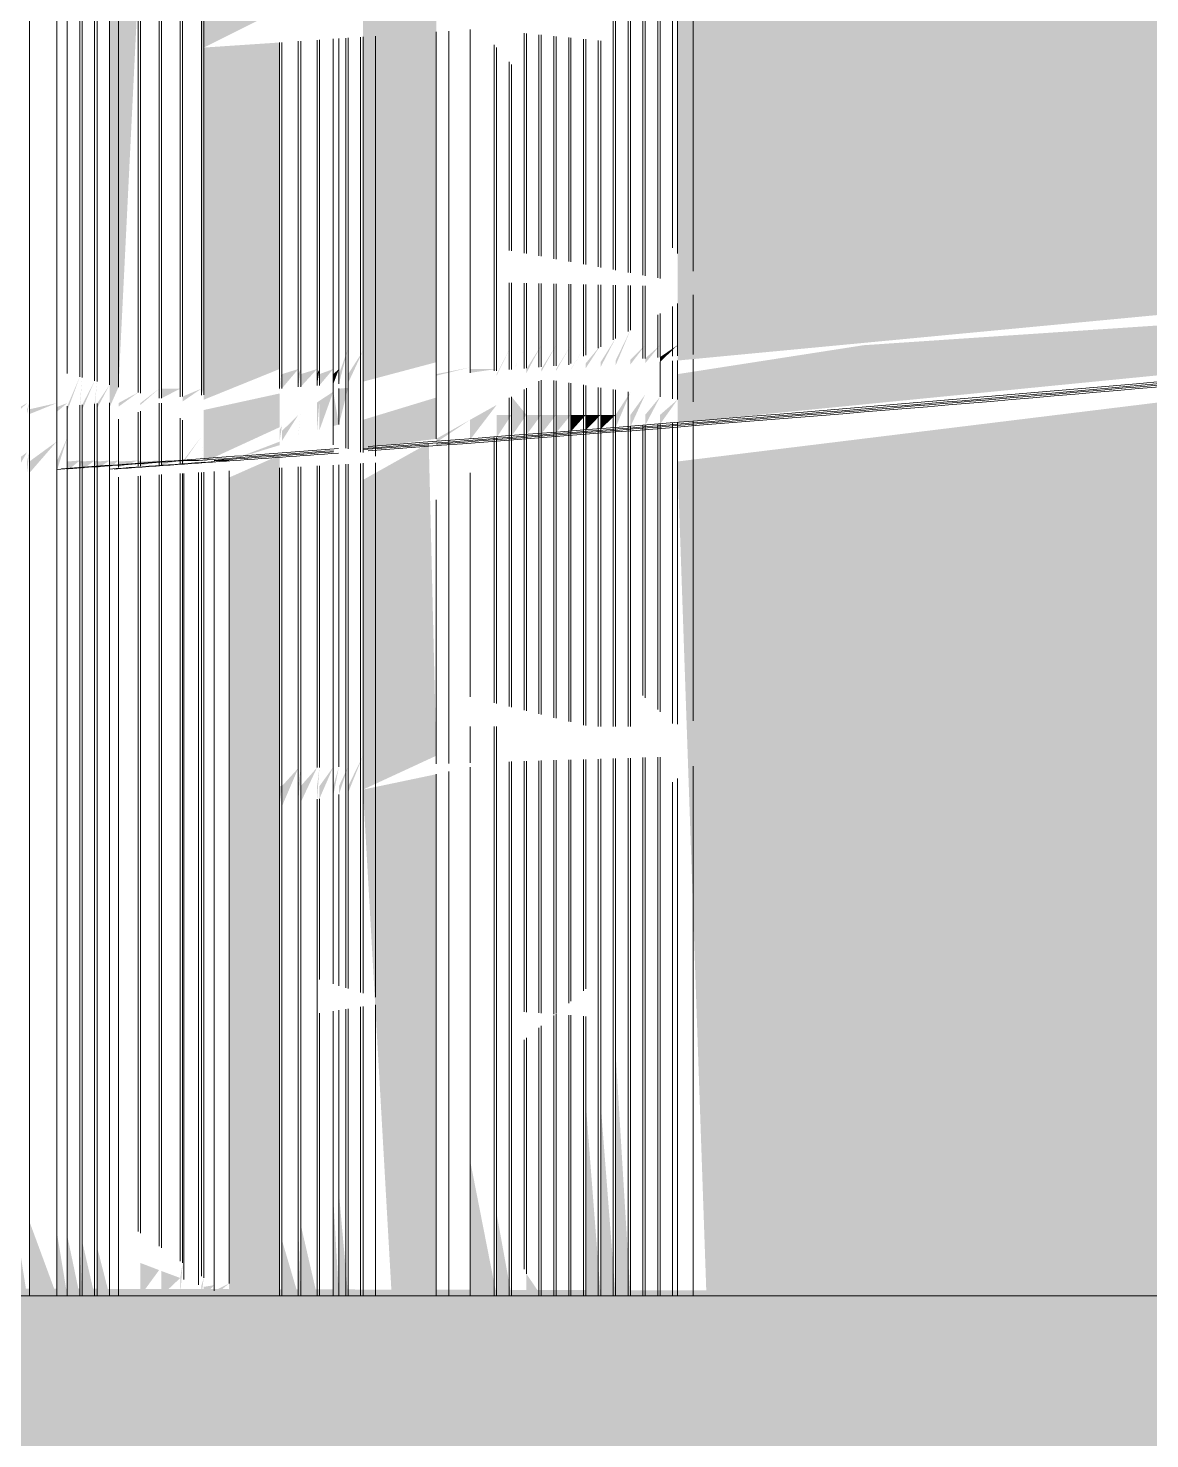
# Model space of a CAD drawing. Header units: millimetres. Extents: x 855 to 48623, y -2192 to 8255.
# Drawn here: x 25075.9 to 25085.4, y 4962.7 to 4974.65 of the extents above; entities that cross this region are included whole.
import ezdxf

# ---------------------------------------------------------------- set-up
doc = ezdxf.new("R2010")
doc.units = ezdxf.units.MM
doc.layers.add('I-FURN-11', color=7, linetype='Continuous', lineweight=9, true_color=0xe7e6e1, transparency=0.7)
doc.layers.add('I-FURN-12', color=7, linetype='Continuous', lineweight=9, true_color=0xf7f7f7, transparency=0.7)
for name, color, linetype, lineweight, true_color in [('I-FURN-17', 7, 'Continuous', 9, 0xe6e6e4), ('I-FURN-18', 7, 'Continuous', 9, 0xeae9e6), ('I-FURN-19', 7, 'Continuous', 9, 0xededeb), ('I-FURN-20', 7, 'Continuous', 9, 0xebeae7), ('I-FURN-21', 7, 'Continuous', 9, 0xebebea), ('I-FURN-22', 7, 'Continuous', 9, 0xe9e9e7), ('I-FURN-24', 7, 'Continuous', 9, 0xe4e3e1), ('I-FURN-38', 7, 'Continuous', 9, 0xdededc), ('I-FURN-39', 7, 'Continuous', 9, 0xe8e8e6), ('I-FURN-4', 7, 'Continuous', 9, 0xacacac), ('I-FURN-40', 7, 'Continuous', 9, 0xe9e8e6), ('I-FURN-45', 7, 'Continuous', 9, 0xe0e0df), ('I-FURN-46', 7, 'Continuous', 9, 0xe6e5e3), ('I-FURN-47', 7, 'Continuous', 9, 0xe7e6e4), ('I-FURN-48', 7, 'Continuous', 9, 0xdcdcdc), ('I-FURN-50', 7, 'Continuous', 9, 0xe1e1e0), ('I-FURN-51', 7, 'Continuous', 9, 0xd8d8d7), ('I-FURN-54', 7, 'Continuous', 9, 0xe8e8e4), ('I-FURN-56', 7, 'Continuous', 9, 0xe8e8e5), ('I-FURN-57', 7, 'Continuous', 9, 0xe7e6e3), ('I-FURN-58', 7, 'Continuous', 9, 0xe2e1df), ('I-FURN-59', 7, 'Continuous', 9, 0xe2e2e0), ('I-FURN-60', 7, 'Continuous', 9, 0xdcdcda), ('I-FURN-63', 7, 'Continuous', 9, 0xe7e7e4), ('I-FURN-64', 7, 'Continuous', 9, 0xe9e8e8), ('I-FURN-65', 7, 'Continuous', 9, 0xeaeae8), ('I-FURN-66', 7, 'Continuous', 9, 0xe9e9e8), ('I-FURN-68', 7, 'Continuous', 9, 0xe6e6e6), ('I-FURN-69', 7, 'Continuous', 9, 0xe7e7e6), ('I-FURN-71', 7, 'Continuous', 9, 0xe9e8e5), ('I-FURN-76', 7, 'Continuous', 9, 0xe5e4e1), ('I-FURN-84', 7, 'Continuous', 9, 0xededea), ('I-FURN-85', 7, 'Continuous', 9, 0xedecea), ('I-FURN-9', 7, 'Continuous', 9, 0xd1d1d1), ('I-FURN-99', 7, 'Continuous', 9, 0xececeb)]:
    doc.layers.add(name, color=color, linetype=linetype, lineweight=lineweight, true_color=true_color)

# ---------------------------------------------------------------- blocks, each defined once
blk = doc.blocks.new('iMac_G5_Computer_17quot_Screen_Model_4681 - iMac_G5_Computer_17quot_Screen_Model_4681-26238357-Развертка 2_03-2')
at = {"layer": 'I-FURN-11'}
h = blk.add_hatch(color=256, dxfattribs=at)
h.paths.add_polyline_path([(5046.769, 4963.912), (5046.769, 4971.031), (5046.342, 4970.842), (5046.342, 4963.912)])
h.paths.add_polyline_path([(5046.127, 4963.912), (5046.216, 4964.001), (5046.127, 4963.987)])
h.paths.add_polyline_path([(5046.789, 4963.912), (5046.928, 4963.912), (5046.789, 4964.385)])
h.paths.add_polyline_path([(5046.948, 4971.61), (5047.087, 4971.761), (5046.948, 4971.718)])
h.paths.add_polyline_path([(5047.087, 4975.4), (5047.107, 4975.4), (5047.087, 4975.759)])
h = blk.add_hatch(color=256, dxfattribs=at)
h.paths.add_polyline_path([(5031.107, 4970.142), (5035.388, 4970.614), (5044.524, 4971.473), (5044.524, 4975.4), (5031.107, 4975.137), (5031.107, 4970.301)])
h.paths.add_polyline_path([(5045.097, 4970.908), (5045.203, 4970.986), (5045.097, 4970.978)])
h.paths.add_polyline_path([(5045.223, 4970.916), (5045.329, 4970.986), (5045.223, 4970.978)])
h.paths.add_polyline_path([(5044.63, 4971.378), (5044.65, 4971.473), (5044.63, 4971.419)])
h.paths.add_polyline_path([(5044.882, 4971.398), (5044.971, 4971.473), (5044.882, 4971.439)])
h.paths.add_polyline_path([(5045.077, 4971.415), (5045.097, 4971.689), (5045.077, 4971.456)])
h.paths.add_polyline_path([(5045.203, 4971.425), (5045.223, 4971.656), (5045.203, 4971.466)])
h.paths.add_polyline_path([(5045.329, 4971.435), (5045.405, 4971.607), (5045.591, 4975.38), (5045.749, 4975.086), (5045.948, 4975.36), (5045.329, 4975.373), (5045.329, 4971.473)])
h.paths.add_polyline_path([(5046.789, 4971.597), (5046.928, 4971.761), (5046.789, 4971.718)])
for points in [[(5046.107, 4971.541), (5046.127, 4971.595), (5046.127, 4974.484), (5046.769, 4974.804), (5046.769, 4975.4), (5046.107, 4975.192), (5046.107, 4971.595)], [(5047.476, 4971.654), (5048.097, 4971.819), (5048.097, 4975.4), (5047.476, 4975.277), (5047.476, 4971.718)], [(5046.127, 4971.501), (5046.769, 4971.761), (5046.769, 4974.527), (5046.127, 4974.484), (5046.127, 4971.542)], [(5050.14, 4971.306), (5060.514, 4972.33), (5060.514, 4972.553), (5051.717, 4971.963), (5050.14, 4971.718), (5050.14, 4971.373)], [(5049.615, 4971.79), (5049.741, 4972.091), (5049.615, 4971.831)], [(5048.608, 4971.706), (5048.734, 4971.963), (5048.608, 4971.718)], [(5048.734, 4971.717), (5048.86, 4971.963), (5048.734, 4971.718)], [(5048.86, 4971.727), (5048.986, 4971.963), (5048.86, 4971.761)], [(5048.986, 4971.738), (5049.112, 4971.963), (5048.986, 4971.761)], [(5049.112, 4971.748), (5049.237, 4971.963), (5049.112, 4971.761)], [(5049.237, 4971.758), (5049.363, 4971.963), (5049.237, 4971.761)], [(5049.363, 4971.769), (5049.489, 4971.963), (5049.363, 4971.81)], [(5049.489, 4971.779), (5049.615, 4972.021), (5049.489, 4971.82)], [(5049.741, 4971.8), (5049.866, 4971.963), (5049.741, 4971.841)], [(5049.866, 4971.81), (5049.992, 4971.963), (5049.866, 4971.851)], [(5049.992, 4971.821), (5050.14, 4971.963), (5049.992, 4971.862)], [(5047.272, 4971.637), (5047.35, 4971.935), (5047.272, 4971.718)], [(5047.35, 4971.643), (5047.476, 4971.915), (5047.35, 4971.718)], [(5046.769, 4971.554), (5046.789, 4971.761), (5046.769, 4971.595)], [(5047.087, 4971.622), (5047.107, 4971.761), (5047.087, 4971.718)], [(5047.224, 4971.633), (5047.272, 4971.761), (5047.224, 4971.718)], [(5048.097, 4971.705), (5048.383, 4971.775), (5048.097, 4971.718)], [(5048.383, 4971.729), (5048.608, 4971.761), (5048.383, 4971.761)], [(5045.948, 4971.486), (5046.107, 4971.595), (5045.948, 4971.528)], [(5047.107, 4971.244), (5047.224, 4971.569), (5047.107, 4971.492)], [(5047.224, 4971.278), (5047.272, 4971.292), (5047.224, 4971.569)], [(5048.734, 4971.191), (5048.86, 4971.373), (5048.734, 4971.527)], [(5049.615, 4971.263), (5049.741, 4971.564), (5049.615, 4971.373)], [(5049.741, 4971.273), (5049.866, 4971.545), (5049.741, 4971.373)], [(5049.866, 4971.284), (5049.992, 4971.525), (5049.866, 4971.373)], [(5049.992, 4971.294), (5050.14, 4971.502), (5049.992, 4971.373)], [(5048.383, 4971.163), (5048.608, 4971.457), (5048.383, 4971.331)], [(5048.608, 4971.181), (5048.734, 4971.373), (5048.608, 4971.373)], [(5048.86, 4971.202), (5048.986, 4971.373), (5048.86, 4971.373)], [(5048.986, 4971.212), (5049.112, 4971.373), (5048.986, 4971.373)], [(5049.112, 4971.222), (5049.237, 4971.373), (5049.112, 4971.373)], [(5049.237, 4971.232), (5049.363, 4971.373), (5049.237, 4971.373)], [(5049.363, 4971.243), (5049.489, 4971.373), (5049.363, 4971.373)], [(5049.489, 4971.253), (5049.615, 4971.373), (5049.489, 4971.373)], [(5046.107, 4970.972), (5046.127, 4971.172), (5046.107, 4970.978)], [(5046.948, 4968.089), (5047.087, 4968.386), (5046.948, 4968.228)], [(5047.107, 4968.122), (5047.224, 4968.39), (5047.107, 4968.228)], [(5049.615, 4963.912), (5049.741, 4963.912), (5049.615, 4965.975)], [(5049.363, 4963.912), (5049.489, 4963.912), (5049.363, 4965.536)], [(5049.489, 4963.912), (5049.615, 4963.912), (5049.489, 4965.536)], [(5048.383, 4963.912), (5048.608, 4963.912), (5048.383, 4965.058)], [(5047.224, 4963.912), (5047.272, 4963.912), (5047.224, 4964.744)], [(5048.608, 4963.912), (5048.734, 4963.912), (5048.608, 4964.604)], [(5046.928, 4963.912), (5046.948, 4963.912), (5046.928, 4964.5)], [(5045.769, 4963.912), (5045.928, 4964.062), (5045.769, 4964.121)], [(5048.86, 4963.912), (5048.986, 4963.912), (5048.86, 4964.097)]]:
    blk.add_hatch(color=256, dxfattribs=at).paths.add_polyline_path(points)
h = blk.add_hatch(color=256, dxfattribs=at)
h.paths.add_polyline_path([(5065.491, 4963.912), (5065.511, 4963.912), (5065.491, 4964.777)])
h.paths.add_polyline_path([(5050.14, 4971.833), (5062.299, 4972.986), (5058.412, 4974.82), (5057.436, 4975.121), (5051.154, 4975.4), (5050.14, 4975.132), (5050.14, 4971.874)])
h = blk.add_hatch(color=256, dxfattribs=at)
h.paths.add_polyline_path([(5064.61, 4963.912), (5064.63, 4963.912), (5064.61, 4964.413)])
h.paths.add_polyline_path([(5063.241, 4963.912), (5063.398, 4963.912), (5063.236, 4972.213), (5062.299, 4972.614), (5060.514, 4972.33), (5060.074, 4972.198), (5050.14, 4970.978), (5050.385, 4963.912), (5063.236, 4963.912)])
h.paths.add_polyline_path([(5063.882, 4963.912), (5064.097, 4963.912), (5063.882, 4964.777)])
h.paths.add_polyline_path([(5065.113, 4963.912), (5065.133, 4963.981), (5065.113, 4963.997)])
h = blk.add_hatch(color=256, dxfattribs=at)
h.paths.add_polyline_path([(5041.903, 4963.912), (5042.023, 4963.912), (5041.903, 4970.708), (5044.524, 4971.018), (5044.295, 4971.35), (5031.107, 4970.031), (5031.107, 4963.912), (5037.452, 4963.912)])
h.paths.add_polyline_path([(5044.63, 4970.879), (5044.65, 4971.063), (5044.63, 4970.978)])
h.paths.add_polyline_path([(5044.882, 4970.895), (5044.971, 4971.18), (5044.882, 4970.978)])
h.paths.add_polyline_path([(5045.077, 4970.907), (5045.097, 4970.986), (5045.077, 4970.978)])
h.paths.add_polyline_path([(5045.203, 4970.915), (5045.223, 4970.986), (5045.203, 4970.978)])
h.paths.add_polyline_path([(5045.329, 4970.923), (5045.405, 4970.986), (5045.329, 4970.978)])
h.paths.add_polyline_path([(5045.571, 4970.938), (5045.591, 4970.986), (5045.571, 4970.978)])
h.paths.add_polyline_path([(5045.749, 4970.949), (5045.769, 4970.986), (5045.749, 4970.978)])
h.paths.add_polyline_path([(5046.928, 4971.609), (5046.948, 4971.761), (5046.928, 4971.718)])
h = blk.add_hatch(color=256, dxfattribs=at)
h.paths.add_polyline_path([(5047.224, 4968.147), (5047.272, 4968.392), (5047.224, 4968.228)])
h.paths.add_polyline_path([(5047.107, 4971.623), (5047.224, 4971.761), (5047.107, 4971.718)])
h = blk.add_hatch(color=256, dxfattribs=at)
h.paths.add_polyline_path([(5044.524, 4971.369), (5044.63, 4971.473), (5044.524, 4971.41)])
h.paths.add_polyline_path([(5044.65, 4971.379), (5044.882, 4971.473), (5044.65, 4971.42)])
h.paths.add_polyline_path([(5044.971, 4971.406), (5045.077, 4971.695), (5044.971, 4971.447)])
h.paths.add_polyline_path([(5045.097, 4971.416), (5045.203, 4971.661), (5045.097, 4971.457)])
h.paths.add_polyline_path([(5045.223, 4971.427), (5045.329, 4971.627), (5045.223, 4971.468)])
h.paths.add_polyline_path([(5045.405, 4971.442), (5045.571, 4971.563), (5045.405, 4971.473)])
h.paths.add_polyline_path([(5045.591, 4971.457), (5045.749, 4971.595), (5045.591, 4971.473)])
h.paths.add_polyline_path([(5045.769, 4971.513), (5045.928, 4971.595), (5045.769, 4971.595)])
h = blk.add_hatch(color=256, dxfattribs=at)
h.paths.add_polyline_path([(5045.948, 4970.962), (5046.107, 4971.19), (5045.948, 4970.978)])
h.paths.add_polyline_path([(5046.127, 4970.973), (5046.769, 4971.268), (5046.769, 4971.554), (5046.127, 4971.414), (5046.127, 4970.978)])
h = blk.add_hatch(color=256, dxfattribs=at)
h.paths.add_polyline_path([(5047.087, 4968.118), (5047.107, 4968.386), (5047.087, 4968.228)])
h.paths.add_polyline_path([(5047.087, 4971.238), (5047.107, 4971.492), (5047.087, 4971.478)])
h = blk.add_hatch(color=256, dxfattribs=at)
h.paths.add_polyline_path([(5042.023, 4963.912), (5044.524, 4963.912), (5044.295, 4970.858), (5041.755, 4970.409), (5042.003, 4965.536)])
h.paths.add_polyline_path([(5045.077, 4963.912), (5045.097, 4963.912), (5045.077, 4964.381)])
h.paths.add_polyline_path([(5044.882, 4963.912), (5044.971, 4963.912), (5044.882, 4964.455)])
h.paths.add_polyline_path([(5045.928, 4970.96), (5045.948, 4970.986), (5045.928, 4970.978)])
h.paths.add_polyline_path([(5046.789, 4971.152), (5046.928, 4971.373), (5046.789, 4971.236)])
h = blk.add_hatch(color=256, dxfattribs=at)
h.paths.add_polyline_path([(5046.928, 4968.085), (5046.948, 4968.382), (5046.928, 4968.228)])
h.paths.add_polyline_path([(5046.928, 4971.192), (5046.948, 4971.387), (5046.928, 4971.199)])
h = blk.add_hatch(color=256, dxfattribs=at)
h.paths.add_polyline_path([(5046.769, 4971.116), (5046.769, 4971.146), (5046.388, 4971)])
h.paths.add_polyline_path([(5046.769, 4968.052), (5046.789, 4968.228), (5046.769, 4968.228)])
h.paths.add_polyline_path([(5046.769, 4971.146), (5046.789, 4971.282), (5046.769, 4971.242)])
h = blk.add_hatch(color=256, dxfattribs=at)
h.paths.add_polyline_path([(5046.789, 4968.056), (5046.928, 4968.381), (5046.789, 4968.228)])
h.paths.add_polyline_path([(5044.524, 4970.872), (5044.63, 4971.056), (5044.524, 4970.978)])
h.paths.add_polyline_path([(5044.65, 4970.88), (5044.882, 4971.147), (5044.65, 4970.978)])
h.paths.add_polyline_path([(5044.971, 4970.9), (5045.077, 4970.986), (5044.971, 4970.978)])
h.paths.add_polyline_path([(5045.405, 4970.928), (5045.571, 4970.986), (5045.405, 4970.978)])
h.paths.add_polyline_path([(5045.591, 4970.939), (5045.749, 4970.986), (5045.591, 4970.978)])
h.paths.add_polyline_path([(5045.769, 4970.95), (5045.928, 4970.986), (5045.769, 4970.978)])
h = blk.add_hatch(color=256, dxfattribs=at)
h.paths.add_polyline_path([(5045.223, 4963.912), (5045.329, 4963.912), (5045.223, 4964.327)])
h.paths.add_polyline_path([(5045.591, 4963.912), (5045.749, 4964.129), (5045.591, 4964.189)])
h.paths.add_polyline_path([(5044.971, 4963.912), (5045.077, 4963.912), (5044.971, 4964.421)])
h.paths.add_polyline_path([(5044.524, 4963.912), (5044.63, 4963.912), (5044.524, 4964.589)])
h.paths.add_polyline_path([(5044.65, 4963.912), (5044.882, 4963.912), (5044.65, 4964.542)])
h.paths.add_polyline_path([(5045.097, 4963.912), (5045.203, 4963.912), (5045.097, 4964.374)])
h = blk.add_hatch(color=256, dxfattribs=at)
h.paths.add_polyline_path([(5046.948, 4963.912), (5047.087, 4963.912), (5046.948, 4964.516)])
h.paths.add_polyline_path([(5046.216, 4963.912), (5046.342, 4964.016), (5046.216, 4963.953)])
h = blk.add_hatch(color=256, dxfattribs=at)
h.paths.add_polyline_path([(5046.107, 4963.912), (5046.127, 4964.064), (5046.107, 4963.995)])
h.paths.add_polyline_path([(5045.928, 4963.912), (5045.948, 4964.19), (5045.928, 4964.062)])
at = {"layer": 'I-FURN-12'}
for points in [[(5047.272, 4971.292), (5047.35, 4971.602), (5047.272, 4971.595)], [(5047.476, 4971.089), (5048.097, 4971.17), (5048.097, 4971.52), (5047.476, 4971.331)], [(5048.097, 4971.14), (5048.383, 4971.331), (5048.097, 4971.17)], [(5047.476, 4968.199), (5048.097, 4968.486), (5048.033, 4971.134), (5047.476, 4970.822), (5047.476, 4968.228)], [(5021.54, 4953.175), (5067.429, 4953.175), (5067.312, 4963.912), (5026.386, 4964.02), (5026.386, 4969.965), (5025.835, 4969.902), (5023.69, 4968.734), (5022.989, 4968.058), (5022.037, 4966.385), (5021.707, 4965.466), (5021.54, 4962.7), (5021.54, 4955.158)], [(5047.35, 4968.173), (5047.476, 4968.486), (5047.35, 4968.228)], [(5047.272, 4968.157), (5047.35, 4968.394), (5047.272, 4968.228)], [(5048.097, 4963.912), (5048.097, 4968.329), (5047.476, 4968.199), (5047.719, 4963.912)], [(5047.272, 4963.912), (5047.35, 4963.912), (5047.272, 4964.784)]]:
    blk.add_hatch(color=256, dxfattribs=at).paths.add_polyline_path(points)
at = {"layer": 'I-FURN-17'}
for p, q in [((5047.107, 4966.59), (5047.107, 4968.122)), ((5046.789, 4963.912), (5046.789, 4968.056)), ((5046.948, 4963.912), (5046.948, 4968.089)), ((5045.948, 4964.19), (5045.948, 4967.881)), ((5046.127, 4964.064), (5046.127, 4967.918)), ((5045.591, 4964.443), (5045.591, 4967.807)), ((5045.769, 4964.317), (5045.769, 4967.844)), ((5047.107, 4963.912), (5047.107, 4966.305)), ((5044.882, 4963.912), (5045.958, 4963.912)), ((5045.077, 4963.912), (5044.971, 4963.912)), ((5045.203, 4963.912), (5045.097, 4963.912)), ((5045.329, 4963.912), (5045.223, 4963.912)), ((5046.216, 4963.912), (5045.329, 4963.912)), ((5045.958, 4963.912), (5046.084, 4963.912)), ((5046.326, 4963.912), (5047.224, 4963.912)), ((5047.224, 4963.912), (5046.326, 4963.912))]:
    blk.add_line(p, q, dxfattribs=at)
at = {"layer": 'I-FURN-18'}
for p, q in [((5049.595, 4972.603), (5049.595, 4975.162)), ((5049.615, 4975.161), (5049.615, 4972.599)), ((5049.721, 4972.579), (5049.721, 4975.155)), ((5049.741, 4975.154), (5049.741, 4972.576)), ((5050.272, 4972.589), (5050.272, 4974.934)), ((5049.847, 4972.556), (5049.847, 4974.865)), ((5049.866, 4974.868), (5049.866, 4972.552)), ((5049.972, 4972.533), (5049.972, 4974.885)), ((5049.992, 4974.888), (5049.992, 4972.529)), ((5050.098, 4972.788), (5050.098, 4974.906)), ((5050.14, 4974.912), (5050.14, 4972.74)), ((5048.84, 4972.743), (5048.84, 4974.605)), ((5048.86, 4974.603), (5048.86, 4972.739)), ((5048.966, 4972.719), (5048.966, 4974.593)), ((5048.986, 4974.591), (5048.986, 4972.716)), ((5049.092, 4972.696), (5049.092, 4974.58)), ((5049.112, 4974.579), (5049.112, 4972.692)), ((5049.218, 4972.673), (5049.218, 4974.568)), ((5049.237, 4974.566), (5049.237, 4972.669)), ((5049.343, 4972.649), (5049.343, 4974.556)), ((5049.363, 4974.554), (5049.363, 4972.646)), ((5049.469, 4972.626), (5049.469, 4974.543)), ((5049.489, 4974.541), (5049.489, 4972.622)), ((5048.84, 4971.767), (5048.84, 4972.489)), ((5048.86, 4972.488), (5048.86, 4971.768)), ((5048.966, 4971.777), (5048.966, 4972.486)), ((5048.986, 4972.486), (5048.986, 4971.779)), ((5049.092, 4971.787), (5049.092, 4972.483)), ((5049.112, 4972.483), (5049.112, 4971.789)), ((5049.218, 4971.798), (5049.218, 4972.481)), ((5049.237, 4972.48), (5049.237, 4971.809)), ((5049.343, 4971.869), (5049.343, 4972.478)), ((5049.363, 4972.477), (5049.363, 4971.88)), ((5049.469, 4971.939), (5049.469, 4972.475)), ((5049.489, 4972.475), (5049.489, 4971.95)), ((5049.595, 4972.009), (5049.595, 4972.472)), ((5049.615, 4972.472), (5049.615, 4972.021)), ((5049.721, 4972.08), (5049.721, 4972.47)), ((5049.741, 4972.469), (5049.741, 4972.091)), ((5049.847, 4971.85), (5049.847, 4972.467)), ((5049.866, 4972.466), (5049.866, 4971.851)), ((5050.14, 4972.315), (5050.14, 4971.874)), ((5050.272, 4971.885), (5050.272, 4972.389)), ((5049.972, 4971.86), (5049.972, 4972.221)), ((5049.992, 4972.232), (5049.992, 4971.862)), ((5050.098, 4971.871), (5050.098, 4972.291)), ((5048.097, 4963.912), (5048.203, 4963.912)), ((5063.236, 4963.912), (5048.097, 4963.912)), ((5048.203, 4963.912), (5063.236, 4963.912))]:
    blk.add_line(p, q, dxfattribs=at)
at = {"layer": 'I-FURN-19'}
for p, q in [((5049.992, 4971.821), (5049.992, 4971.525)), ((5050.098, 4971.509), (5050.098, 4971.83)), ((5050.14, 4971.833), (5050.14, 4971.502)), ((5050.272, 4971.482), (5050.272, 4971.844)), ((5048.84, 4968.871), (5048.84, 4971.587)), ((5048.86, 4971.598), (5048.86, 4968.866)), ((5048.966, 4968.84), (5048.966, 4971.657)), ((5048.986, 4971.668), (5048.986, 4968.835)), ((5049.092, 4968.808), (5049.092, 4971.665)), ((5049.112, 4971.662), (5049.112, 4968.803)), ((5049.218, 4968.777), (5049.218, 4971.645)), ((5049.237, 4971.642), (5049.237, 4968.772)), ((5049.343, 4968.745), (5049.343, 4971.626)), ((5049.363, 4971.623), (5049.363, 4968.741)), ((5049.469, 4968.734), (5049.469, 4971.606)), ((5049.489, 4971.603), (5049.489, 4968.734)), ((5049.595, 4968.734), (5049.595, 4971.587)), ((5049.615, 4971.584), (5049.615, 4968.734)), ((5048.714, 4968.902), (5048.714, 4971.516)), ((5048.734, 4971.527), (5048.734, 4968.897)), ((5049.721, 4968.734), (5049.721, 4971.567)), ((5049.741, 4971.273), (5049.741, 4968.734)), ((5049.847, 4968.996), (5049.847, 4971.282)), ((5049.866, 4971.284), (5049.866, 4968.977)), ((5049.972, 4968.877), (5049.972, 4971.292)), ((5049.992, 4971.294), (5049.992, 4968.858)), ((5050.098, 4968.758), (5050.098, 4971.302)), ((5050.14, 4971.306), (5050.14, 4968.754)), ((5050.272, 4968.782), (5050.272, 4971.317)), ((5048.588, 4968.934), (5048.588, 4971.18)), ((5048.608, 4971.181), (5048.608, 4968.929)), ((5048.588, 4968.431), (5048.588, 4968.734)), ((5048.608, 4968.734), (5048.608, 4968.435)), ((5049.972, 4963.912), (5049.972, 4968.473)), ((5049.992, 4968.474), (5049.992, 4963.912)), ((5048.588, 4963.912), (5048.588, 4968.431)), ((5048.608, 4968.432), (5048.608, 4963.912)), ((5048.714, 4963.912), (5048.714, 4968.435)), ((5048.734, 4968.436), (5048.734, 4963.912)), ((5048.84, 4966.316), (5048.84, 4968.439)), ((5048.86, 4968.44), (5048.86, 4966.315)), ((5048.966, 4966.307), (5048.966, 4968.443)), ((5048.986, 4968.444), (5048.986, 4966.305)), ((5049.092, 4966.298), (5049.092, 4968.447)), ((5049.112, 4968.447), (5049.112, 4966.302)), ((5049.218, 4966.39), (5049.218, 4968.451)), ((5049.237, 4968.451), (5049.237, 4966.406)), ((5049.343, 4966.494), (5049.343, 4968.454)), ((5049.363, 4968.455), (5049.363, 4966.51)), ((5049.469, 4963.912), (5049.469, 4968.458)), ((5049.489, 4968.459), (5049.489, 4963.912)), ((5049.595, 4963.912), (5049.595, 4968.462)), ((5049.615, 4968.463), (5049.615, 4963.912)), ((5049.721, 4963.912), (5049.721, 4968.466)), ((5049.741, 4968.466), (5049.741, 4963.912)), ((5049.847, 4963.912), (5049.847, 4968.47)), ((5049.866, 4968.47), (5049.866, 4963.912)), ((5050.272, 4963.912), (5050.272, 4968.398)), ((5050.098, 4963.912), (5050.098, 4968.261)), ((5050.14, 4968.294), (5050.14, 4963.912)), ((5049.092, 4963.912), (5049.092, 4966.286)), ((5049.112, 4966.296), (5049.112, 4963.912)), ((5049.218, 4963.912), (5049.218, 4966.288)), ((5049.237, 4966.287), (5049.237, 4963.912)), ((5049.343, 4963.912), (5049.343, 4966.279)), ((5049.363, 4966.278), (5049.363, 4963.912)), ((5048.86, 4966.095), (5048.86, 4964.097)), ((5048.966, 4963.912), (5048.966, 4966.182)), ((5048.986, 4966.198), (5048.986, 4963.912)), ((5048.84, 4964.137), (5048.84, 4966.078)), ((5047.476, 4963.912), (5048.097, 4963.912)), ((5047.476, 4963.912), (5048.097, 4963.912)), ((5048.097, 4963.912), (5063.236, 4963.912)), ((5048.383, 4963.912), (5048.588, 4963.912)), ((5063.236, 4963.912), (5048.383, 4963.912)), ((5048.588, 4963.912), (5063.236, 4963.912)), ((5048.608, 4963.912), (5048.714, 4963.912)), ((5063.236, 4963.912), (5048.608, 4963.912)), ((5048.734, 4963.912), (5048.84, 4963.912)), ((5048.86, 4963.912), (5048.966, 4963.912)), ((5063.236, 4963.912), (5048.952, 4963.912)), ((5048.952, 4963.912), (5063.236, 4963.912)), ((5063.236, 4963.912), (5048.952, 4963.912)), ((5048.952, 4963.912), (5063.236, 4963.912)), ((5048.966, 4963.912), (5063.236, 4963.912)), ((5048.986, 4963.912), (5049.092, 4963.912)), ((5063.236, 4963.912), (5048.986, 4963.912)), ((5049.092, 4963.912), (5063.236, 4963.912)), ((5049.112, 4963.912), (5049.218, 4963.912)), ((5063.236, 4963.912), (5049.112, 4963.912)), ((5049.218, 4963.912), (5063.236, 4963.912)), ((5049.237, 4963.912), (5049.343, 4963.912)), ((5063.236, 4963.912), (5049.237, 4963.912)), ((5049.343, 4963.912), (5063.236, 4963.912)), ((5049.363, 4963.912), (5049.469, 4963.912)), ((5063.236, 4963.912), (5049.363, 4963.912)), ((5049.469, 4963.912), (5063.236, 4963.912)), ((5049.489, 4963.912), (5049.595, 4963.912)), ((5063.236, 4963.912), (5049.489, 4963.912)), ((5049.595, 4963.912), (5063.236, 4963.912)), ((5049.615, 4963.912), (5049.721, 4963.912)), ((5063.236, 4963.912), (5049.615, 4963.912)), ((5049.721, 4963.912), (5063.236, 4963.912)), ((5049.741, 4963.912), (5049.847, 4963.912)), ((5063.236, 4963.912), (5049.741, 4963.912)), ((5049.847, 4963.912), (5063.236, 4963.912)), ((5049.866, 4963.912), (5049.972, 4963.912)), ((5063.236, 4963.912), (5049.866, 4963.912)), ((5049.972, 4963.912), (5063.236, 4963.912)), ((5049.992, 4963.912), (5050.098, 4963.912)), ((5063.236, 4963.912), (5049.992, 4963.912)), ((5050.098, 4963.912), (5063.236, 4963.912)), ((5050.14, 4963.912), (5050.272, 4963.912)), ((5063.236, 4963.912), (5050.14, 4963.912)), ((5050.14, 4963.912), (5063.236, 4963.912)), ((5050.272, 4963.912), (5063.236, 4963.912))]:
    blk.add_line(p, q, dxfattribs=at)
at = {"layer": 'I-FURN-20'}
for p, q in [((5046.342, 4963.912), (5046.769, 4963.912)), ((5046.769, 4963.912), (5046.342, 4963.912)), ((5046.342, 4963.912), (5046.769, 4963.912)), ((5046.342, 4963.912), (5046.769, 4963.912))]:
    blk.add_line(p, q, dxfattribs=at)
at = {"layer": 'I-FURN-21'}
for p, q in [((5045.329, 4963.912), (5046.216, 4963.912)), ((5045.571, 4963.912), (5045.405, 4963.912)), ((5045.749, 4963.912), (5045.591, 4963.912)), ((5045.928, 4963.912), (5045.769, 4963.912)), ((5046.107, 4963.912), (5045.948, 4963.912)), ((5046.216, 4963.912), (5046.342, 4963.912)), ((5046.769, 4963.912), (5046.342, 4963.912)), ((5046.342, 4963.912), (5047.224, 4963.912)), ((5046.928, 4963.912), (5046.789, 4963.912)), ((5047.087, 4963.912), (5046.948, 4963.912)), ((5047.272, 4963.912), (5047.107, 4963.912))]:
    blk.add_line(p, q, dxfattribs=at)
at = {"layer": 'I-FURN-22'}
for p, q in [((5046.769, 4963.912), (5046.342, 4963.912)), ((5046.342, 4963.912), (5046.769, 4963.912)), ((5046.769, 4963.912), (5046.342, 4963.912)), ((5046.342, 4963.912), (5046.769, 4963.912))]:
    blk.add_line(p, q, dxfattribs=at)
at = {"layer": 'I-FURN-24'}
for p, q in [((5047.224, 4963.912), (5047.33, 4963.912)), ((5047.33, 4963.912), (5063.236, 4963.912)), ((5063.236, 4963.912), (5047.35, 4963.912))]:
    blk.add_line(p, q, dxfattribs=at)
at = {"layer": 'I-FURN-38'}
for p, q in [((5047.35, 4971.086), (5047.35, 4974.566)), ((5047.272, 4971.637), (5047.272, 4974.561)), ((5047.33, 4974.565), (5047.33, 4971.092)), ((5047.33, 4970.954), (5047.33, 4966.52)), ((5047.35, 4966.514), (5047.35, 4970.955)), ((5047.33, 4966.339), (5047.33, 4963.912)), ((5047.35, 4963.912), (5047.35, 4966.342))]:
    blk.add_line(p, q, dxfattribs=at)
at = {"layer": 'I-FURN-39'}
for p, q in [((5045.769, 4970.95), (5045.769, 4971.473)), ((5045.591, 4970.939), (5045.591, 4971.404)), ((5045.948, 4970.962), (5045.948, 4971.327)), ((5045.749, 4967.84), (5045.749, 4970.865)), ((5045.928, 4967.877), (5045.928, 4970.875)), ((5046.107, 4967.914), (5046.107, 4970.886)), ((5046.342, 4967.963), (5046.342, 4970.899)), ((5046.769, 4968.052), (5046.769, 4970.923)), ((5046.928, 4968.085), (5046.928, 4970.932)), ((5047.087, 4968.386), (5047.087, 4970.941)), ((5045.405, 4967.768), (5045.405, 4970.846)), ((5045.571, 4967.802), (5045.571, 4970.855))]:
    blk.add_line(p, q, dxfattribs=at)
at = {"layer": 'I-FURN-40'}
for p, q in [((5047.476, 4963.912), (5063.236, 4963.912)), ((5048.097, 4963.912), (5047.476, 4963.912)), ((5063.236, 4963.912), (5048.097, 4963.912))]:
    blk.add_line(p, q, dxfattribs=at)
at = {"layer": 'I-FURN-45'}
for p, q in [((5045.958, 4967.883), (5045.958, 4964.05)), ((5046.084, 4967.909), (5046.084, 4964.003)), ((5046.216, 4967.937), (5046.216, 4963.953)), ((5044.971, 4967.678), (5044.971, 4963.912)), ((5045.077, 4963.912), (5045.077, 4967.7)), ((5045.203, 4967.726), (5045.203, 4963.912)), ((5045.329, 4967.752), (5045.329, 4963.912)), ((5028.205, 4963.912), (5063.504, 4963.912)), ((5044.882, 4963.912), (5044.65, 4963.912)), ((5047.224, 4963.912), (5044.882, 4963.912)), ((5063.524, 4963.912), (5047.224, 4963.912))]:
    blk.add_line(p, q, dxfattribs=at)
at = {"layer": 'I-FURN-46'}
for p, q in [((5047.35, 4963.912), (5047.456, 4963.912)), ((5047.456, 4963.912), (5063.236, 4963.912)), ((5063.236, 4963.912), (5047.476, 4963.912))]:
    blk.add_line(p, q, dxfattribs=at)
at = {"layer": 'I-FURN-47'}
for p, q in [((5048.097, 4963.912), (5048.097, 4968.329)), ((5047.476, 4963.912), (5047.582, 4963.912)), ((5063.236, 4963.912), (5047.476, 4963.912)), ((5047.582, 4963.912), (5063.236, 4963.912))]:
    blk.add_line(p, q, dxfattribs=at)
at = {"layer": 'I-FURN-48'}
blk.add_line((5063.398, 4963.912), (5028.099, 4963.912), dxfattribs=at)
at = {"layer": 'I-FURN-50'}
for p, q in [((5045.203, 4971.466), (5045.203, 4967.726)), ((5045.329, 4971.476), (5045.329, 4967.752)), ((5044.971, 4971.447), (5044.971, 4967.678)), ((5045.077, 4967.7), (5045.077, 4971.456)), ((5046.084, 4970.986), (5045.958, 4970.986)), ((5045.958, 4970.877), (5045.958, 4967.883)), ((5046.084, 4970.884), (5046.084, 4967.909)), ((5046.216, 4970.892), (5046.216, 4967.937))]:
    blk.add_line(p, q, dxfattribs=at)
for centre, start_param, end_param in [((5009.806, 5473.768), 3.211237, 3.213376), ((5010.239, 5473.768), 3.211343, 3.215118), ((5009.931, 5473.768), 3.213376, 3.215646), ((5010.064, 5473.768), 3.213376, 3.215382), ((5010.19, 5473.768), 3.211362, 3.213126)]:
    blk.add_ellipse(centre, major_axis=(0, 504.08), ratio=0.999978, start_param=start_param, end_param=end_param, dxfattribs=at)
at = {"layer": 'I-FURN-51'}
for p, q in [((5044.882, 4963.912), (5044.882, 4974.852)), ((5044.971, 4974.847), (5044.971, 4971.723)), ((5045.077, 4971.695), (5045.077, 4974.841)), ((5045.203, 4974.833), (5045.203, 4971.661)), ((5045.329, 4974.826), (5045.329, 4971.627)), ((5045.405, 4971.607), (5045.405, 4974.821)), ((5045.571, 4971.563), (5045.571, 4974.812)), ((5045.749, 4971.515), (5045.749, 4974.801)), ((5045.928, 4971.526), (5045.928, 4974.791)), ((5046.107, 4971.541), (5046.107, 4974.78)), ((5046.769, 4971.595), (5046.769, 4974.527)), ((5046.928, 4971.609), (5046.928, 4974.538)), ((5047.087, 4971.622), (5047.087, 4974.548)), ((5047.224, 4971.12), (5047.224, 4974.558)), ((5047.224, 4966.553), (5047.224, 4970.948)), ((5047.224, 4963.912), (5047.224, 4966.323))]:
    blk.add_line(p, q, dxfattribs=at)
blk.add_ellipse((5009.743, 5473.768), major_axis=(0, 504.08), ratio=0.999978, start_param=3.211442, end_param=3.216106, dxfattribs=at)
at = {"layer": 'I-FURN-54'}
for p, q in [((5048.588, 4971.746), (5048.588, 4974.508)), ((5048.608, 4974.485), (5048.608, 4971.747)), ((5048.097, 4971.17), (5048.097, 4971.705)), ((5047.477, 4971.079), (5048.034, 4971.12)), ((5048.141, 4971.115), (5047.519, 4971.069)), ((5048.097, 4968.417), (5048.097, 4970.653))]:
    blk.add_line(p, q, dxfattribs=at)
blk.add_ellipse((5009.931, 5473.768), major_axis=(0, 504.08), ratio=0.999978, start_param=3.216147, end_param=3.232301, dxfattribs=at)
at = {"layer": 'I-FURN-56'}
for p, q in [((5048.203, 4968.42), (5048.203, 4971.714)), ((5048.203, 4963.912), (5048.203, 4968.351))]:
    blk.add_line(p, q, dxfattribs=at)
for centre, start_param, end_param in [((5010.239, 5473.768), 3.216856, 3.239646), ((5010.064, 5473.768), 3.217119, 3.232301)]:
    blk.add_ellipse(centre, major_axis=(0, 504.08), ratio=0.999978, start_param=start_param, end_param=end_param, dxfattribs=at)
at = {"layer": 'I-FURN-57'}
for p, q in [((5048.203, 4971.714), (5048.203, 4974.623)), ((5048.383, 4974.636), (5048.383, 4971.729))]:
    blk.add_line(p, q, dxfattribs=at)
at = {"layer": 'I-FURN-58'}
for p, q in [((5047.456, 4974.573), (5047.456, 4971.058)), ((5047.476, 4971.053), (5047.476, 4974.575)), ((5047.456, 4970.961), (5047.456, 4966.48)), ((5047.476, 4966.474), (5047.476, 4970.963)), ((5045.097, 4963.912), (5045.097, 4967.704)), ((5045.223, 4963.912), (5045.223, 4967.73)), ((5047.456, 4966.358), (5047.456, 4963.912)), ((5047.476, 4963.912), (5047.476, 4966.361))]:
    blk.add_line(p, q, dxfattribs=at)
at = {"layer": 'I-FURN-59'}
for p, q in [((5045.223, 4967.73), (5045.223, 4971.468)), ((5045.097, 4967.704), (5045.097, 4971.457))]:
    blk.add_line(p, q, dxfattribs=at)
at = {"layer": 'I-FURN-60'}
for p, q in [((5044.65, 4963.912), (5044.65, 4974.866)), ((5045.097, 4971.689), (5045.097, 4974.84)), ((5045.223, 4971.656), (5045.223, 4974.832)), ((5045.591, 4971.557), (5045.591, 4974.811)), ((5045.769, 4971.513), (5045.769, 4974.8)), ((5045.948, 4971.528), (5045.948, 4974.79)), ((5046.127, 4971.542), (5046.127, 4974.779)), ((5046.789, 4971.597), (5046.789, 4974.528)), ((5046.948, 4971.61), (5046.948, 4974.539)), ((5047.107, 4971.623), (5047.107, 4974.55))]:
    blk.add_line(p, q, dxfattribs=at)
at = {"layer": 'I-FURN-63'}
for p, q in [((5045.769, 4967.844), (5045.769, 4970.867)), ((5045.948, 4967.881), (5045.948, 4970.877)), ((5046.127, 4967.918), (5046.127, 4970.887)), ((5046.789, 4968.056), (5046.789, 4970.924)), ((5046.948, 4968.089), (5046.948, 4970.933)), ((5047.107, 4968.386), (5047.107, 4970.942)), ((5045.591, 4967.807), (5045.591, 4970.857))]:
    blk.add_line(p, q, dxfattribs=at)
at = {"layer": 'I-FURN-64'}
for p, q in [((5047.272, 4966.538), (5047.272, 4968.157)), ((5047.272, 4963.912), (5047.272, 4966.33))]:
    blk.add_line(p, q, dxfattribs=at)
at = {"layer": 'I-FURN-65'}
blk.add_line((5047.272, 4968.392), (5047.272, 4970.951), dxfattribs=at)
at = {"layer": 'I-FURN-66'}
blk.add_line((5047.272, 4971.292), (5047.272, 4971.595), dxfattribs=at)
at = {"layer": 'I-FURN-68'}
for p, q in [((5047.087, 4963.912), (5047.087, 4968.118)), ((5046.769, 4963.912), (5046.769, 4968.052)), ((5046.928, 4963.912), (5046.928, 4968.085)), ((5045.928, 4964.204), (5045.928, 4967.877)), ((5046.107, 4964.078), (5046.107, 4967.914)), ((5046.342, 4964.016), (5046.342, 4967.963)), ((5045.405, 4963.912), (5045.405, 4967.768)), ((5045.571, 4964.457), (5045.571, 4967.802)), ((5045.749, 4964.331), (5045.749, 4967.84))]:
    blk.add_line(p, q, dxfattribs=at)
at = {"layer": 'I-FURN-69'}
for p, q in [((5045.749, 4970.949), (5045.749, 4971.473)), ((5045.571, 4970.938), (5045.571, 4971.397)), ((5045.928, 4970.96), (5045.928, 4971.344)), ((5045.405, 4970.928), (5045.405, 4971.337))]:
    blk.add_line(p, q, dxfattribs=at)
at = {"layer": 'I-FURN-71'}
for p, q in [((5048.714, 4972.766), (5048.714, 4974.364)), ((5048.734, 4974.342), (5048.734, 4972.762)), ((5048.714, 4971.756), (5048.714, 4972.492)), ((5048.734, 4972.491), (5048.734, 4971.758))]:
    blk.add_line(p, q, dxfattribs=at)
at = {"layer": 'I-FURN-76'}
for p, q in [((5047.582, 4974.582), (5047.582, 4971.024)), ((5048.097, 4971.705), (5048.097, 4974.616)), ((5047.582, 4970.968), (5047.582, 4966.441)), ((5047.582, 4966.377), (5047.582, 4963.912))]:
    blk.add_line(p, q, dxfattribs=at)
blk.add_ellipse((5009.743, 5473.768), major_axis=(0, 504.08), ratio=0.999978, start_param=3.216608, end_param=3.246216, dxfattribs=at)
at = {"layer": 'I-FURN-84'}
for p, q in [((5048.383, 4970.883), (5048.383, 4968.985)), ((5048.383, 4968.734), (5048.383, 4968.425))]:
    blk.add_line(p, q, dxfattribs=at)
at = {"layer": 'I-FURN-85'}
blk.add_line((5048.383, 4968.388), (5048.383, 4963.912), dxfattribs=at)
at = {"layer": 'I-FURN-9'}
blk.add_line((5067.312, 4963.912), (5026.386, 4963.912), dxfattribs=at)
at = {"layer": 'I-FURN-99'}
blk.add_line((5046.342, 4970.986), (5046.216, 4970.986), dxfattribs=at)

msp = doc.modelspace()

# ---------------------------------------------------------------- block references
at = {"layer": 'I-FURN-4'}
msp.add_blockref('iMac_G5_Computer_17quot_Screen_Model_4681 - iMac_G5_Computer_17quot_Screen_Model_4681-26238357-Развертка 2_03-2', (20031.259, 0), dxfattribs=at)

doc.saveas('drawing.dxf')
